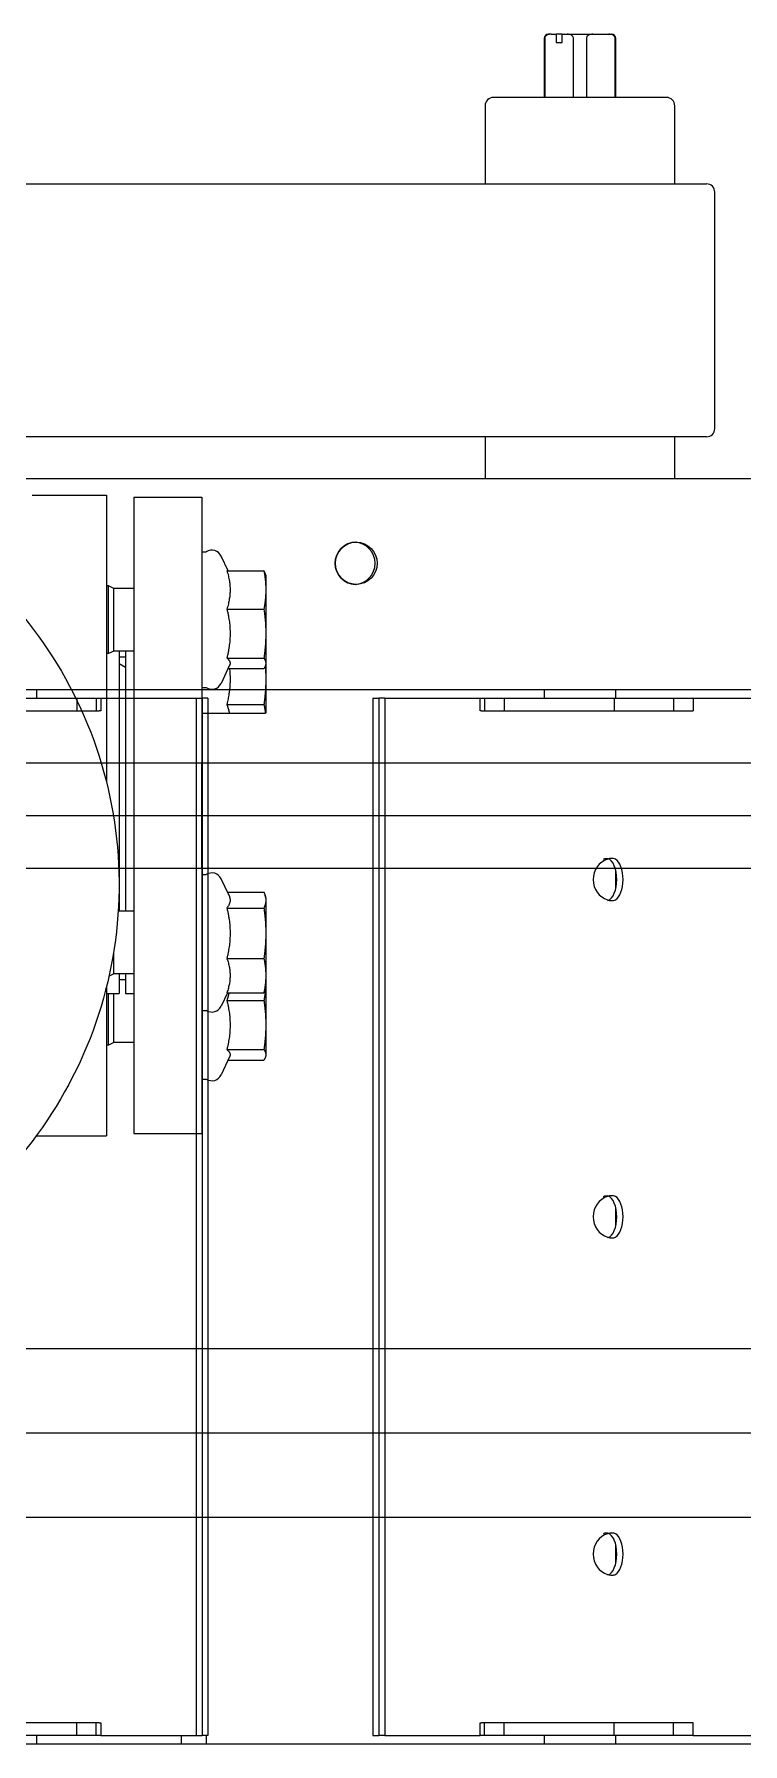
# Model space of a CAD drawing. Extents: x -681219 to -550379, y -242630 to -158199.
# Drawn here: x -575411.2 to -575243.1, y -225413.7 to -225008.2 of the extents above; entities that cross this region are included whole.
import ezdxf

# ---------------------------------------------------------------- set-up
doc = ezdxf.new("R2010")
doc.units = 0
doc.header["$LTSCALE"] = 1000
doc.linetypes.add('C2', pattern=[17, 14, -1, 1, -1])
doc.layers.get('0').update_dxf_attribs({"linetype": 'CONTINUOUS'})
for name, color, linetype in [('10', 1, 'CONTINUOUS'), ('24048800028', 7, 'CONTINUOUS'), ('BAC0602001', 7, 'CONTINUOUS'), ('C__USERS_YSV001_', 7, 'CONTINUOUS'), ('DOTE_油脂（绿）', 7, 'CONTINUOUS'), ('GZDH011002871', 7, 'CONTINUOUS'), ('PIPE-双管', 4, 'CONTINUOUS'), ('PIPE-油脂（绿）', 3, 'CONTINUOUS'), ('PIPE-给水', 3, 'CONTINUOUS'), ('SDZB011018441', 7, 'CONTINUOUS'), ('SDZB011018721', 7, 'CONTINUOUS'), ('SDZB011024711', 7, 'CONTINUOUS'), ('SDZB011030081', 7, 'CONTINUOUS'), ('SDZB011030101', 7, 'CONTINUOUS'), ('中心线', 4, 'C2')]:
    doc.layers.add(name, color=color, linetype=linetype)

# ---------------------------------------------------------------- blocks, each defined once
blk = doc.blocks.new('fushitu')
at = {"layer": '24048800028', "color": 7, "linetype": 'Continuous'}
for p, q in [((3701.6, -1406.5), (3660.6, -1406.5)), ((3658.6, -1408.5), (3658.6, -1427)), ((3703.6, -1427), (3703.6, -1408.5)), ((3524.1, -1427), (3662.65, -1427)), ((3662.65, -1427), (3663.19, -1427)), ((3663.19, -1427), (3708.63, -1427)), ((3708.63, -1427), (3711.1, -1427)), ((3713.1, -1485), (3713.1, -1429)), ((3662.65, -1487), (3524.1, -1487)), ((3658.6, -1487), (3658.6, -1497)), ((3663.19, -1487), (3662.65, -1487)), ((3708.63, -1487), (3663.19, -1487)), ((3703.6, -1497), (3703.6, -1487)), ((3711.1, -1487), (3708.63, -1487))]:
    blk.add_line(p, q, dxfattribs=at)
for centre, start, end in [((3660.6, -1408.5), 90, 180), ((3701.6, -1408.5), 0, 90), ((3711.1, -1429), 0, 90), ((3711.1, -1429), 0, 90), ((3711.1, -1485), 270, 0), ((3711.1, -1485), 270, 0)]:
    blk.add_arc(centre, 2, start, end, dxfattribs=at)
at = {"layer": 'BAC0602001', "color": 7, "linetype": 'Continuous'}
for p, q in [((3586.5, -1795), (3586.5, -1797)), ((3592.5, -1797), (3592.5, -1795))]:
    blk.add_line(p, q, dxfattribs=at)
at = {"layer": 'C__USERS_YSV001_', "color": 7, "linetype": 'Continuous'}
for p, q in [((3535.58, -1549), (3561.69, -1549)), ((3561.69, -1549), (3566.33, -1549)), ((3561.69, -1549), (3561.69, -1552)), ((3566.33, -1549), (3567.39, -1549)), ((3566.33, -1549), (3566.33, -1552)), ((3567.39, -1549), (3590.02, -1549)), ((3567.39, -1549), (3567.39, -1552)), ((3590.02, -1549), (3590.02, -1795)), ((3590.02, -1549), (3591.43, -1549)), ((3591.43, -1549), (3591.43, -1795)), ((3592.84, -1549), (3591.43, -1549)), ((3591.43, -1549), (3591.43, -1795)), ((3592.84, -1549), (3592.84, -1795)), ((3535.58, -1552), (3561.69, -1552)), ((3561.69, -1552), (3566.33, -1552)), ((3566.33, -1552), (3567.03, -1552)), ((3567.39, -1552), (3567.03, -1552)), ((3561.69, -1792), (3535.58, -1792)), ((3566.33, -1792), (3561.69, -1792)), ((3561.69, -1795), (3561.69, -1792)), ((3567.03, -1792), (3566.33, -1792)), ((3566.33, -1795), (3566.33, -1792)), ((3567.03, -1792), (3567.39, -1792)), ((3567.39, -1792), (3567.39, -1795)), ((3561.69, -1795), (3535.58, -1795)), ((3566.33, -1795), (3561.69, -1795)), ((3567.39, -1795), (3566.33, -1795)), ((3567.39, -1795), (3590.02, -1795)), ((3590.02, -1795), (3591.43, -1795)), ((3592.84, -1795), (3591.43, -1795))]:
    blk.add_line(p, q, dxfattribs=at)
at = {"layer": 'GZDH011002871', "color": 7, "linetype": 'Continuous'}
for start, end in [(0, 87.2187), (272.7802, 0)]:
    blk.add_arc((3627.5, -1517), 5, start, end, dxfattribs=at)
at = {"layer": 'SDZB011018441', "color": 7, "linetype": 'Continuous'}
for p, q in [((3552.2, -1549), (3552.2, -1547)), ((3552.2, -1797), (3552.2, -1795))]:
    blk.add_line(p, q, dxfattribs=at)
at = {"layer": 'SDZB011018721', "color": 7, "linetype": 'Continuous'}
for p, q in [((3657.41, -1549), (3658.47, -1549)), ((3658.47, -1549), (3663.11, -1549)), ((3658.47, -1549), (3658.47, -1552)), ((3663.11, -1549), (3689.22, -1549)), ((3663.11, -1549), (3663.11, -1552)), ((3689.22, -1549), (3703.33, -1549)), ((3689.22, -1549), (3689.22, -1552)), ((3703.33, -1549), (3707.97, -1549)), ((3703.33, -1549), (3703.33, -1552)), ((3707.97, -1549), (3707.97, -1552)), ((3657.77, -1552), (3658.47, -1552)), ((3658.47, -1552), (3663.11, -1552)), ((3663.11, -1552), (3689.22, -1552)), ((3689.22, -1552), (3703.33, -1552)), ((3703.33, -1552), (3707.97, -1552)), ((3658.47, -1792), (3657.77, -1792)), ((3663.11, -1792), (3658.47, -1792)), ((3658.47, -1795), (3658.47, -1792)), ((3689.22, -1792), (3663.11, -1792)), ((3663.11, -1795), (3663.11, -1792)), ((3703.33, -1792), (3689.22, -1792)), ((3689.22, -1795), (3689.22, -1792)), ((3707.97, -1792), (3703.33, -1792)), ((3703.33, -1795), (3703.33, -1792)), ((3707.97, -1795), (3707.97, -1792)), ((3658.47, -1795), (3657.41, -1795)), ((3663.11, -1795), (3658.47, -1795)), ((3689.22, -1795), (3663.11, -1795)), ((3703.33, -1795), (3689.22, -1795)), ((3707.97, -1795), (3703.33, -1795))]:
    blk.add_line(p, q, dxfattribs=at)
at = {"layer": 'SDZB011024711', "color": 7, "linetype": 'Continuous'}
for p, q in [((3631.96, -1549), (3631.96, -1795)), ((3631.96, -1549), (3633.37, -1549)), ((3634.78, -1549), (3633.37, -1549)), ((3633.37, -1549), (3633.37, -1795)), ((3633.37, -1549), (3633.37, -1795)), ((3634.78, -1549), (3657.41, -1549)), ((3634.78, -1549), (3634.78, -1795)), ((3657.41, -1552), (3657.41, -1549)), ((3707.97, -1549), (3730.24, -1549)), ((3657.77, -1552), (3657.41, -1552)), ((3657.41, -1795), (3657.41, -1792)), ((3657.41, -1792), (3657.77, -1792)), ((3631.96, -1795), (3633.37, -1795)), ((3634.78, -1795), (3633.37, -1795)), ((3634.78, -1795), (3657.41, -1795)), ((3707.97, -1795), (3730.24, -1795))]:
    blk.add_line(p, q, dxfattribs=at)
for centre, start, end in [((3688.57, -1589.48), 68.0757, 111.9243), ((3688.57, -1594.52), 248.0388, 291.9612), ((3688.57, -1669.48), 68.0757, 111.9243)]:
    blk.add_arc(centre, 2.49, start, end, dxfattribs=at)
for centre, major_axis, ratio, start_param, end_param in [((3688.85, -1592), (0, -5), 0.917925, 3.407575, 6.017203), ((3687.37, -1592), (0, 5), 0.496288, 3.290716, 6.134062), ((3688.85, -1592), (0, 5), 0.496288, 3.407575, 6.017203), ((3688.85, -1672), (0, -5), 0.917925, 3.407575, 6.017203), ((3687.37, -1672), (0, 5), 0.496288, 3.290716, 6.134062), ((3688.85, -1672), (0, 5), 0.496288, 3.407575, 6.017203), ((3688.85, -1752), (0, -5), 0.917925, 3.407575, 6.017203), ((3687.37, -1752), (0, 5), 0.496288, 3.290716, 6.134062), ((3688.85, -1752), (0, 5), 0.496288, 3.407575, 6.017203)]:
    blk.add_ellipse(centre, major_axis=major_axis, ratio=ratio, start_param=start_param, end_param=end_param, dxfattribs=at)
for points, knots in [([(3686.69, -1587.18), (3686.8, -1587.12), (3686.9, -1587.08), (3687.1, -1587.02), (3687.2, -1587), (3687.38, -1587), (3687.47, -1587.02), (3687.62, -1587.08), (3687.68, -1587.12), (3687.74, -1587.18)], [0, 0, 0, 0, 0.25, 0.25, 0.5, 0.5, 0.75, 0.75, 1, 1, 1, 1]), ([(3686.69, -1667.18), (3686.8, -1667.12), (3686.9, -1667.08), (3687.1, -1667.02), (3687.2, -1667), (3687.38, -1667), (3687.47, -1667.02), (3687.62, -1667.08), (3687.68, -1667.12), (3687.74, -1667.18)], [0, 0, 0, 0, 0.25, 0.25, 0.5, 0.5, 0.75, 0.75, 1, 1, 1, 1]), ([(3687.64, -1676.82), (3687.83, -1676.88), (3688.01, -1676.92), (3688.37, -1676.98), (3688.55, -1677), (3688.87, -1677), (3689.02, -1676.98), (3689.28, -1676.92), (3689.4, -1676.88), (3689.5, -1676.82)], [0, 0, 0, 0, 0.25, 0.25, 0.5, 0.5, 0.75, 0.75, 1, 1, 1, 1]), ([(3687.74, -1747.18), (3687.73, -1747.17), (3687.72, -1747.16), (3687.7, -1747.14), (3687.69, -1747.13), (3687.67, -1747.12), (3687.65, -1747.1), (3687.63, -1747.09), (3687.61, -1747.08), (3687.59, -1747.07), (3687.57, -1747.06), (3687.55, -1747.05), (3687.53, -1747.04), (3687.51, -1747.03), (3687.49, -1747.03), (3687.46, -1747.02), (3687.44, -1747.02), (3687.42, -1747.01), (3687.4, -1747.01), (3687.37, -1747), (3687.35, -1747), (3687.32, -1747), (3687.3, -1747), (3687.27, -1747), (3687.25, -1747), (3687.22, -1747), (3687.19, -1747.01), (3687.16, -1747.01), (3687.14, -1747.01), (3687.11, -1747.02), (3687.08, -1747.02), (3687.05, -1747.03), (3687.03, -1747.04), (3687, -1747.05), (3686.97, -1747.06), (3686.94, -1747.07), (3686.91, -1747.08), (3686.88, -1747.09), (3686.85, -1747.1), (3686.82, -1747.11), (3686.8, -1747.12), (3686.76, -1747.14), (3686.74, -1747.15), (3686.71, -1747.17), (3686.7, -1747.17), (3686.69, -1747.18)], [0, 0, 0, 0, 0.031859, 0.04775, 0.079456, 0.095273, 0.126833, 0.142578, 0.174, 0.189678, 0.220972, 0.236589, 0.267768, 0.283331, 0.31441, 0.329928, 0.360924, 0.376405, 0.407339, 0.422794, 0.453686, 0.469127, 0.499999, 0.515436, 0.546313, 0.561757, 0.59266, 0.608123, 0.639075, 0.654568, 0.685589, 0.701122, 0.732231, 0.747812, 0.779027, 0.794665, 0.826, 0.8417, 0.873167, 0.888935, 0.920543, 0.936385, 0.968141, 0.984058, 1, 1, 1, 1]), ([(3689.5, -1747.18), (3689.4, -1747.12), (3689.28, -1747.08), (3689.02, -1747.02), (3688.87, -1747), (3688.55, -1747), (3688.37, -1747.02), (3688.01, -1747.08), (3687.83, -1747.12), (3687.64, -1747.18)], [0, 0, 0, 0, 0.25, 0.25, 0.5, 0.5, 0.75, 0.75, 1, 1, 1, 1]), ([(3687.64, -1756.82), (3687.83, -1756.88), (3688.01, -1756.92), (3688.37, -1756.98), (3688.55, -1757), (3688.87, -1757), (3689.02, -1756.98), (3689.28, -1756.92), (3689.4, -1756.88), (3689.5, -1756.82)], [0, 0, 0, 0, 0.25, 0.25, 0.5, 0.5, 0.75, 0.75, 1, 1, 1, 1])]:
    blk.add_open_spline(points, degree=3, knots=knots, dxfattribs=at)
at = {"layer": 'SDZB011030081', "color": 7, "linetype": 'Continuous'}
for p, q in [((3672.6, -1392.5), (3672.6, -1406.5)), ((3672.74, -1392.5), (3672.74, -1406.5)), ((3674.25, -1391.5), (3673.6, -1391.5)), ((3674.25, -1391.5), (3675.44, -1391.5)), ((3676.86, -1391.5), (3675.44, -1391.5)), ((3675.44, -1391.5), (3675.44, -1393.5)), ((3675.44, -1393.5), (3676.86, -1393.5)), ((3676.86, -1391.5), (3678.05, -1391.5)), ((3676.86, -1393.5), (3676.86, -1391.5)), ((3678.05, -1391.5), (3684.15, -1391.5)), ((3679.56, -1406.5), (3679.56, -1392.5)), ((3682.64, -1392.5), (3682.64, -1406.5)), ((3684.15, -1391.5), (3687.95, -1391.5)), ((3687.95, -1391.5), (3688.6, -1391.5)), ((3689.46, -1406.5), (3689.46, -1392.5)), ((3689.6, -1406.5), (3689.6, -1392.5)), ((3672.6, -1547), (3672.6, -1549)), ((3689.6, -1549), (3689.6, -1547)), ((3689.6, -1594.2), (3689.6, -1589.8)), ((3689.6, -1674.2), (3689.6, -1669.8)), ((3689.6, -1754.2), (3689.6, -1749.8)), ((3672.6, -1795), (3672.6, -1797)), ((3689.6, -1797), (3689.6, -1795))]:
    blk.add_line(p, q, dxfattribs=at)
for centre, start, end in [((3673.6, -1392.5), 90, 180), ((3688.6, -1392.5), 0, 90)]:
    blk.add_arc(centre, 1, start, end, dxfattribs=at)
for points, knots in [([(3674.25, -1391.5), (3674.1, -1391.5), (3673.94, -1391.51), (3673.65, -1391.56), (3673.5, -1391.59), (3673.21, -1391.72), (3673.07, -1391.81), (3672.89, -1392.02), (3672.84, -1392.1), (3672.76, -1392.29), (3672.74, -1392.39), (3672.74, -1392.5)], [0, 0, 0, 0, 0.25, 0.25, 0.5, 0.5, 0.75, 0.75, 0.875, 0.875, 1, 1, 1, 1]), ([(3679.56, -1392.5), (3679.56, -1392.39), (3679.54, -1392.29), (3679.46, -1392.1), (3679.41, -1392.02), (3679.29, -1391.88), (3679.23, -1391.83), (3679.09, -1391.73), (3679.02, -1391.69), (3678.8, -1391.59), (3678.65, -1391.56), (3678.36, -1391.51), (3678.21, -1391.5), (3678.05, -1391.5)], [0, 0, 0, 0, 0.125, 0.125, 0.25, 0.25, 0.375, 0.375, 0.5, 0.5, 0.75, 0.75, 1, 1, 1, 1]), ([(3684.15, -1391.5), (3683.99, -1391.5), (3683.84, -1391.51), (3683.55, -1391.56), (3683.4, -1391.59), (3683.11, -1391.72), (3682.97, -1391.81), (3682.79, -1392.02), (3682.74, -1392.1), (3682.66, -1392.29), (3682.64, -1392.39), (3682.64, -1392.5)], [0, 0, 0, 0, 0.25, 0.25, 0.5, 0.5, 0.75, 0.75, 0.875, 0.875, 1, 1, 1, 1]), ([(3689.46, -1392.5), (3689.46, -1392.39), (3689.44, -1392.29), (3689.36, -1392.1), (3689.31, -1392.02), (3689.19, -1391.88), (3689.13, -1391.83), (3688.99, -1391.73), (3688.92, -1391.69), (3688.7, -1391.59), (3688.55, -1391.56), (3688.26, -1391.51), (3688.1, -1391.5), (3687.95, -1391.5)], [0, 0, 0, 0, 0.125, 0.125, 0.25, 0.25, 0.375, 0.375, 0.5, 0.5, 0.75, 0.75, 1, 1, 1, 1])]:
    blk.add_open_spline(points, degree=3, knots=knots, dxfattribs=at)
at = {"layer": 'SDZB011030101', "color": 7, "linetype": 'Continuous'}
for p, q in [((3800, -1497), (3150, -1497)), ((3756.8, -1547), (3193.2, -1547)), ((3193.2, -1797), (3756.8, -1797))]:
    blk.add_line(p, q, dxfattribs=at)
blk.add_circle((3628, -1517), 5, dxfattribs=at)
for start, end in [(90, 270), (90, 270), (92.9508, 267.0481)]:
    blk.add_arc((3628, -1517), 5, start, end, dxfattribs=at)
blk = doc.blocks.new('24SE')
at = {"layer": '10', "color": 0}
for p, q in [((-547835.83, -184809.08), (-547818.22, -184809.08)), ((-547818.22, -184809.08), (-547818.22, -184876.99)), ((-547811.68, -184809.58), (-547811.68, -184960.52)), ((-547811.68, -184809.58), (-547795.58, -184809.58)), ((-547795.58, -184809.58), (-547795.58, -184960.52)), ((-547795.58, -184822.52), (-547794.5, -184822.52)), ((-547789.34, -184827.02), (-547790.98, -184823.52)), ((-547817.72, -184830.57), (-547818.22, -184830.57)), ((-547817.72, -184846.67), (-547817.72, -184830.57)), ((-547816.48, -184831.19), (-547817.72, -184830.57)), ((-547789.62, -184827.02), (-547780.83, -184827.02)), ((-547780.39, -184828.06), (-547780.45, -184827.82)), ((-547780.39, -184828.06), (-547780.39, -184831.56)), ((-547816.48, -184846.05), (-547816.48, -184831.19)), ((-547811.68, -184831.19), (-547816.48, -184831.19)), ((-547780.39, -184831.56), (-547780.39, -184841.9)), ((-547789.62, -184836.09), (-547780.83, -184836.09)), ((-547780.39, -184841.9), (-547780.39, -184848.96)), ((-547817.72, -184846.67), (-547818.22, -184846.67)), ((-547816.48, -184846.05), (-547817.72, -184846.67)), ((-547811.68, -184846.05), (-547816.48, -184846.05)), ((-547815.2, -184846.05), (-547815.2, -184907.74)), ((-547813.69, -184846.05), (-547813.69, -184907.74)), ((-547813.69, -184847.5), (-547815.2, -184847.5)), ((-547813.69, -184849.93), (-547815.2, -184849.06)), ((-547788.97, -184849.42), (-547790.98, -184853.73)), ((-547789.62, -184847.7), (-547780.83, -184847.7)), ((-547789.34, -184850.22), (-547780.83, -184850.22)), ((-547780.39, -184849.19), (-547780.45, -184849.42)), ((-547780.39, -184848.96), (-547780.39, -184849.19)), ((-547780.39, -184849.19), (-547780.39, -184852.74)), ((-547795.58, -184854.72), (-547794.5, -184854.72)), ((-547780.39, -184852.74), (-547780.39, -184860.75)), ((-547789.62, -184858.7), (-547780.83, -184858.7)), ((-547795.58, -184860.75), (-547780.49, -184860.75)), ((-547795.58, -184899.07), (-547794.5, -184899.07)), ((-547789.11, -184904.06), (-547790.98, -184900.06)), ((-547789.5, -184903.24), (-547780.83, -184903.24)), ((-547811.68, -184907.74), (-547815.4, -184907.74)), ((-547789.62, -184907.01), (-547780.83, -184907.01)), ((-547780.39, -184904.61), (-547780.53, -184904.06)), ((-547780.39, -184904.61), (-547780.39, -184905.13)), ((-547780.39, -184905.13), (-547780.39, -184912.98)), ((-547780.39, -184912.98), (-547780.39, -184923.03)), ((-547816.48, -184922.6), (-547816.48, -184917.37)), ((-547789.62, -184918.95), (-547780.83, -184918.95)), ((-547816.48, -184922.6), (-547817.59, -184923.16)), ((-547811.68, -184922.6), (-547816.48, -184922.6)), ((-547815.2, -184922.6), (-547815.2, -184927.31)), ((-547813.69, -184924.04), (-547815.2, -184924.04)), ((-547813.69, -184922.6), (-547813.69, -184927.31)), ((-547780.39, -184923.03), (-547780.39, -184925.74)), ((-547818.22, -184925.81), (-547818.22, -184961.02)), ((-547818.22, -184927.31), (-547815.2, -184927.31)), ((-547817.72, -184939.52), (-547817.72, -184927.31)), ((-547816.48, -184938.91), (-547816.48, -184927.31)), ((-547813.69, -184927.31), (-547811.68, -184927.31)), ((-547789.5, -184927.11), (-547790.98, -184930.28)), ((-547789.62, -184927.11), (-547780.83, -184927.11)), ((-547780.39, -184925.74), (-547780.53, -184926.28)), ((-547780.39, -184925.74), (-547780.39, -184934.75)), ((-547795.58, -184931.27), (-547794.5, -184931.27)), ((-547789.62, -184928.95), (-547780.83, -184928.95)), ((-547780.39, -184934.75), (-547780.39, -184941.81)), ((-547817.72, -184939.52), (-547818.22, -184939.52)), ((-547816.48, -184938.91), (-547817.72, -184939.52)), ((-547811.68, -184938.91), (-547816.48, -184938.91)), ((-547788.97, -184942.27), (-547790.98, -184946.58)), ((-547789.62, -184940.55), (-547780.83, -184940.55)), ((-547789.34, -184943.08), (-547780.83, -184943.08)), ((-547780.39, -184942.04), (-547780.45, -184942.27)), ((-547780.39, -184941.81), (-547780.39, -184942.04)), ((-547795.58, -184947.57), (-547794.5, -184947.57)), ((-547811.68, -184960.52), (-547795.58, -184960.52)), ((-547834.86, -184961.02), (-547818.22, -184961.02))]:
    blk.add_line(p, q, dxfattribs=at)
for centre, start, end in [((-547793.17, -184824.54), 25, 123.5573), ((-547793.17, -184852.71), 236.4427, 335), ((-547793.17, -184901.09), 25, 123.5573), ((-547793.17, -184929.26), 236.4427, 335), ((-547793.17, -184945.56), 236.4427, 335)]:
    blk.add_arc(centre, 2.41, start, end, dxfattribs=at)
blk.add_open_spline([(-547915.82, -184801), (-547926.56, -184801), (-547937.29, -184802.73), (-547957.67, -184809.47), (-547967.32, -184814.48), (-547984.54, -184827.28), (-547992.11, -184835.06), (-548004.42, -184852.61), (-548009.15, -184862.37), (-548015.3, -184882.89), (-548016.72, -184893.65), (-548016.09, -184915.05), (-548014.04, -184925.7), (-548006.7, -184945.82), (-548001.4, -184955.29), (-547988.08, -184972.09), (-547980.07, -184979.41), (-547962.14, -184991.18), (-547952.22, -184995.62), (-547931.48, -185001.16), (-547920.66, -185002.26), (-547899.23, -185001.01), (-547888.62, -184998.66), (-547868.67, -184990.74), (-547859.33, -184985.18), (-547842.89, -184971.4), (-547835.79, -184963.19), (-547824.53, -184944.95), (-547820.37, -184934.93), (-547815.43, -184914.09), (-547814.65, -184903.27), (-547816.53, -184881.94), (-547819.19, -184871.43), (-547827.7, -184851.77), (-547833.55, -184842.62), (-547847.82, -184826.63), (-547856.25, -184819.78), (-547874.84, -184809.08), (-547885, -184805.23), (-547902.19, -184801.69), (-547909.01, -184801), (-547915.82, -184801)], degree=3, knots=[0, 0, 0, 0, 0.320162, 0.320162, 0.640293, 0.640293, 0.96034, 0.96034, 1.280284, 1.280284, 1.600148, 1.600148, 1.919985, 1.919985, 2.239861, 2.239861, 2.559823, 2.559823, 2.879888, 2.879888, 3.200029, 3.200029, 3.52019, 3.52019, 3.840309, 3.840309, 4.160337, 4.160337, 4.480264, 4.480264, 4.800119, 4.800119, 5.119958, 5.119958, 5.439846, 5.439846, 5.759828, 5.759828, 6.07991, 6.07991, 6.283185, 6.283185, 6.283185, 6.283185], dxfattribs=at)
for points, weights in [([(-547789.62, -184827.02), (-547788.2, -184831.56), (-547789.62, -184836.09)], [1.12773526988, 1.30219652328, 1.12773526988]), ([(-547780.45, -184827.82), (-547780.55, -184827.45), (-547780.83, -184827.02)], [1.01792538948, 1.02344563662, 1]), ([(-547780.83, -184827.02), (-547780.39, -184829.45), (-547780.39, -184831.56)], [1, 1.0379548493, 1]), ([(-547780.39, -184831.56), (-547780.39, -184833.66), (-547780.83, -184836.09)], [1, 1.0379548493, 1]), ([(-547789.62, -184836.09), (-547788.2, -184841.9), (-547789.62, -184847.7)], [1.12773526988, 1.30219652328, 1.12773526988]), ([(-547780.83, -184836.09), (-547780.39, -184839.2), (-547780.39, -184841.9)], [1, 1.0379548493, 1]), ([(-547780.39, -184841.9), (-547780.39, -184844.59), (-547780.83, -184847.7)], [1, 1.0379548493, 1]), ([(-547789.62, -184847.7), (-547788.59, -184848.61), (-547788.97, -184849.42)], [1.12773526988, 1.2490826766, 1.20162247899]), ([(-547789, -184850.22), (-547788.55, -184854.22), (-547789.62, -184858.7)], [1.19753685504, 1.25395751384, 1.12773526988]), ([(-547780.83, -184847.7), (-547780.39, -184848.37), (-547780.39, -184848.96)], [1, 1.0379548493, 1]), ([(-547780.39, -184848.96), (-547780.39, -184849.55), (-547780.83, -184850.22)], [1, 1.0379548493, 1]), ([(-547780.51, -184849.62), (-547780.39, -184851.21), (-547780.39, -184852.74)], [1.01884907007, 1.02053814224, 1]), ([(-547780.39, -184852.74), (-547780.39, -184855.51), (-547780.83, -184858.7)], [1, 1.0379548493, 1]), ([(-547789.62, -184858.7), (-547789.25, -184859.78), (-547789.06, -184860.75)], [1.12773526988, 1.16905700201, 1.19080435286]), ([(-547780.83, -184858.7), (-547780.61, -184859.78), (-547780.5, -184860.75)], [1, 1.01833226984, 1.01895549203]), ([(-547780.83, -184903.24), (-547780.39, -184904.25), (-547780.39, -184905.13)], [1, 1.0379548493, 1]), ([(-547789.11, -184904.06), (-547788.46, -184905.47), (-547789.62, -184907.01)], [1.18436794708, 1.2666290199, 1.12773526988]), ([(-547789.62, -184907.01), (-547788.2, -184912.98), (-547789.62, -184918.95)], [1.12773526988, 1.30219652328, 1.12773526988]), ([(-547780.39, -184905.13), (-547780.39, -184906), (-547780.83, -184907.01)], [1, 1.0379548493, 1]), ([(-547780.83, -184907.01), (-547780.39, -184910.21), (-547780.39, -184912.98)], [1, 1.0379548493, 1]), ([(-547780.39, -184912.98), (-547780.39, -184915.75), (-547780.83, -184918.95)], [1, 1.0379548493, 1]), ([(-547789.62, -184918.95), (-547788.2, -184923.03), (-547789.62, -184927.11)], [1.12773526988, 1.30219652328, 1.12773526988]), ([(-547780.83, -184918.95), (-547780.39, -184921.14), (-547780.39, -184923.03)], [1, 1.0379548493, 1]), ([(-547780.39, -184923.03), (-547780.39, -184924.92), (-547780.83, -184927.11)], [1, 1.0379548493, 1]), ([(-547789.14, -184927.11), (-547789.32, -184927.99), (-547789.62, -184928.95)], [1.18113564467, 1.16064247552, 1.12773526988]), ([(-547780.44, -184925.93), (-547780.54, -184927.35), (-547780.83, -184928.95)], [1.01727550769, 1.02466055767, 1]), ([(-547780.83, -184927.11), (-547780.64, -184926.68), (-547780.53, -184926.28)], [1, 1.01581832763, 1.01845154223]), ([(-547789.62, -184928.95), (-547788.2, -184934.75), (-547789.62, -184940.55)], [1.12773526988, 1.30219652328, 1.12773526988]), ([(-547780.83, -184928.95), (-547780.39, -184932.05), (-547780.39, -184934.75)], [1, 1.0379548493, 1]), ([(-547780.39, -184934.75), (-547780.39, -184937.44), (-547780.83, -184940.55)], [1, 1.0379548493, 1]), ([(-547789.62, -184940.55), (-547788.59, -184941.46), (-547788.97, -184942.27)], [1.12773526988, 1.2490826766, 1.20162247899]), ([(-547780.83, -184940.55), (-547780.39, -184941.22), (-547780.39, -184941.81)], [1, 1.0379548493, 1]), ([(-547780.39, -184941.81), (-547780.39, -184942.4), (-547780.83, -184943.08)], [1, 1.0379548493, 1])]:
    blk.add_rational_spline(points, weights, degree=2, dxfattribs=at)
at = {"layer": 'PIPE-双管', "color": 4}
blk.add_line((-547795.58, -184897.55), (-547795.58, -184872.55), dxfattribs=at)
at = {"layer": 'PIPE-给水', "color": 3}
blk.add_line((-547795.58, -184872.55, 1600), (-547795.58, -184897.55, 1600), dxfattribs=at)

msp = doc.modelspace()

# ---------------------------------------------------------------- linework, layer by layer
at = {"layer": 'DOTE_油脂（绿）', "color": 3}
for p, q in [((-576754.3327, -225193.5081), (-574926.7129, -225193.5081)), ((-574672.2183, -225340.0033), (-576965.5876, -225340.0033))]:
    msp.add_line(p, q, dxfattribs=at)
at = {"layer": 'PIPE-油脂（绿）', "color": 3}
for p, q in [((-576754.3327, -225181.0081), (-574926.7129, -225181.0081)), ((-576754.3327, -225206.0081), (-574926.7129, -225206.0081)), ((-574672.2183, -225320.0033), (-576965.5876, -225320.0033)), ((-574672.2183, -225360.0033), (-576965.5876, -225360.0033))]:
    msp.add_line(p, q, dxfattribs=at)

# ---------------------------------------------------------------- block references
at = {"color": 7}
msp.add_blockref('24SE', (-27575.8762, -40308.4587), dxfattribs=at)
at = {"layer": '中心线'}
msp.add_blockref('fushitu', (-578962.82, -223616.6983), dxfattribs=at)

doc.saveas('drawing.dxf')
